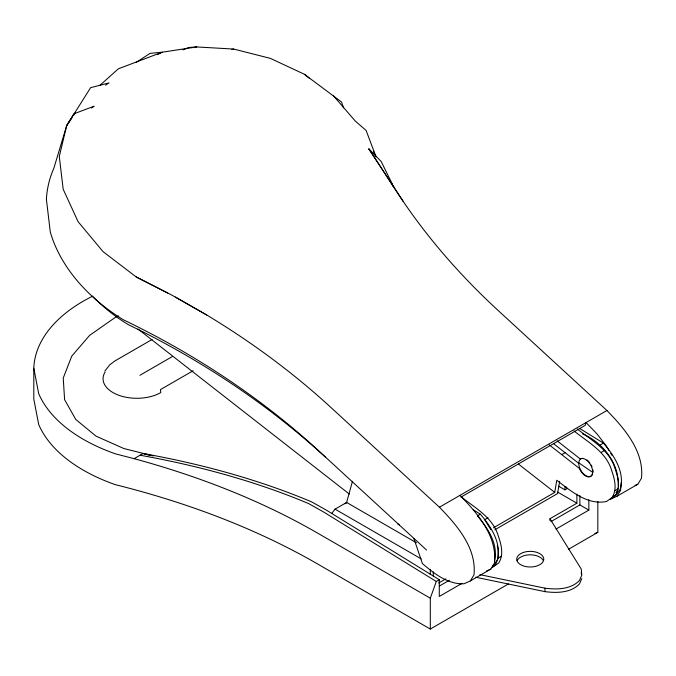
<?xml version="1.0" encoding="UTF-8"?>
<svg xmlns="http://www.w3.org/2000/svg" width="676" height="676" viewBox="0 0 676 676"><rect width="100%" height="100%" fill="white"/><g stroke="black" fill="none" stroke-linecap="round" stroke-linejoin="round"><path stroke-width="1.01" d="M433.299 575.986L433.299 571.938M621.227 482.647L620.576 490.337L616.909 496.294L610.563 499.142M493.48 527.77L554.734 492.407L556.77 480.247C570.95 491.072 587.334 505.276 606.473 501.524L612.143 497.485C617.34 489.154 614.645 479.115 611.67 470.504C606.068 451.627 588.196 442.484 573.949 430.882M559.627 481.354L557.582 493.565L494.807 529.807M494.409 561.046C498.702 544.298 487.818 528.066 477.374 515.881L480.34 514.174C491.038 526.596 501.989 543.284 497.173 560.345L492.694 566.091M617.847 487.988L617.273 491.013L615.988 492.652M618.227 485.976C619.478 463.635 602.764 442.45 582.695 433.907M91.556 108.042L94.125 106.225L73.912 113.796L66.687 125.601L59.285 156.443L63.172 189.212L78.086 221.669L102.997 251.599L136.222 276.966L172.11 295.26L206.805 315.05A648.546 465.367 16.8 0 1 331.003 407.535L439.434 507.22C456.951 525.176 476.859 548.177 473.96 574.98L470.293 580.938L463.947 583.794C447.732 584.461 434.178 573.518 422.441 563.64L413.83 538.426M346.458 503.02L352.466 481.295M105.6 85.159L109.056 82.886L90.609 87.694L66.687 125.601L53.801 168.4A169.211 121.418 16.8 0 0 46.399 199.243L50.286 232.012A169.211 121.418 16.8 0 0 123.336 319.765A648.546 465.367 16.8 0 1 318.117 450.326L426.548 550.019M508.445 583.937L430.308 629.052L430.308 598.184L436.29 581.47L439.282 579.738L326.195 510.034L311.518 501.82A655.686 335.583 -5.1 0 0 143.084 453.503M497.232 545.845L498.094 548.827L498.263 558.03L495.407 564.882L492.17 567.189M461.412 496.978C475.482 508.284 492.812 517.444 498.305 535.958C501.279 544.569 503.975 554.607 498.77 562.939L493.108 566.978M577.329 428.947C591.568 440.549 609.439 449.692 615.033 468.561C618.008 477.18 620.712 487.21 615.506 495.55L609.837 499.581M581.799 578.58L579.493 583.912C570.713 593.046 556.678 593.156 544.949 591.635L475.718 577.228M470.293 580.938L490.827 569.082L494.494 563.125C497.392 536.313 477.493 513.321 459.967 495.364M616.909 496.294L637.806 484.227L641.465 478.27C644.363 451.467 624.463 428.466 606.938 410.509L498.516 310.825A648.546 465.367 16.8 0 1 393.778 187.1L368.834 148.881L381.196 161.513L393.778 187.1L390.483 181.726M66.687 125.601L71.96 117.818M73.718 115.224L75.484 112.63M104.831 371.141L109.749 364.812L114.835 360.992L152.058 339.504M331.857 513.295L335.042 509.146L346.636 502.445L416.475 542.803M99.668 85.539L118.351 68.817L162.198 52.204L196.792 46.948L233.693 49.061L270.4 58.381L304.394 74.284L341.524 102.008L343.509 107.881M345.056 503.772L346.636 502.445M136.113 62.462L150.055 53.37L162.198 52.204L157.516 54.621M139.89 375.298L172.439 356.497M193.15 370.735L160.398 389.638L160.829 392.562A33.842 19.536 0 0 1 118.714 395.232A33.842 19.536 0 0 1 105.093 372.07M92.789 296.088A169.211 97.69 0 0 0 33.8 368.276L38.693 393.626A169.211 97.69 0 0 0 115.469 453.841L134.11 458.683L143.084 453.503A648.546 374.436 0 0 1 149.878 455.37M439.434 507.22L606.938 410.509M460.947 497.13L585.196 425.39L586.05 422.568L596.891 433.772L606.423 446.126L609.118 450.655M561.748 454.644L565.119 452.7M600.432 444.833L603.423 443.11C614.129 455.523 625.08 472.22 620.264 489.28L615.785 495.026L613.107 496.167M488.013 517.757L484.65 519.7L490.818 529.654M601.378 452.303L604.75 450.36M558.613 486.196L564.959 489.863L567.51 488.385M438.682 582.991L445.864 578.842M549.96 520.469L549.96 518.745L576.882 503.197L576.882 494.105M439.375 586.041L449.346 580.287M550.864 521.678L579.873 504.93L579.873 495.542M498.263 558.03L501.626 556.086M614.991 490.641L618.354 488.697M462.08 583.295L439.282 596.46L439.282 579.738M556.01 529.063L588.847 510.11L588.847 499.657M568.634 549.191L597.821 532.342L597.821 501.474M635.085 485.452L637.806 484.227M486.297 571.119L490.827 569.082M118.41 315.945L115.562 317.213L89.621 335.364L71.774 356.108L63.24 378.036L64.6 399.643L75.771 419.458L95.984 436.13L123.902 448.551L153.291 455.937M182.926 49.863L188.748 47.497L196.792 46.948L194.798 47.65M594.922 533.491L597.821 532.342M231.868 49.449L233.693 49.061M479.85 574.634L544.949 588.179C556.678 589.7 570.713 589.59 579.493 580.456L581.799 575.124L581.242 569.074L549.96 518.745M136.222 276.966L167.834 293.08M175.354 297.06L206.805 315.05M566.758 487.447L564.959 486.407L564.959 489.863M557.683 492.12L576.882 503.197M579.721 504.837L588.847 510.11M335.042 509.146L421.232 558.908M430.308 598.184L317.221 532.891A648.546 374.436 0 0 0 134.11 458.683M430.308 629.052L317.221 563.759A648.546 374.436 0 0 0 115.469 484.7A169.211 97.69 0 0 1 38.693 424.486L33.8 399.144L33.8 368.276M579.476 428.347L603.423 443.11M473.242 509.797L480.34 514.174M436.29 581.47L323.204 511.757L308.526 503.544A655.686 335.583 -5.1 0 0 140.093 455.227M578.774 462.823L592.649 472.33M557.1 440.837L580.363 459.012A10.098 5.83 60 0 1 585.365 459.35L587.216 460.652A10.098 5.83 60 0 1 592.624 472.668A10.098 5.83 60 0 1 585.686 476.014L583.836 474.713A10.098 5.83 60 0 1 579.425 468.443L549.275 444.892M553.467 443.6L578.774 463.364M518.424 464.049L554.734 492.407M397.581 523.663L399.246 524.956M137.989 329.018L349.298 494.038M304.394 74.284L309.118 78.07M333.369 95.688L355.348 121.131L366.113 130.468L376.025 156.731M371.58 152.092L368.834 148.881L403.318 201.592M610.741 453.368L611.822 455.185M373.431 151.272L375.966 156.781M581.242 572.53L581.428 574.549M544.949 588.179L544.949 591.635M430.308 569.369L430.308 574.583M592.658 474.011A10.098 5.83 60 0 1 587.292 476.36L585.433 475.431A10.098 5.83 60 0 1 578.893 465.046A10.098 5.83 60 0 1 582.729 458.252M586.971 459.942A10.098 5.83 60 0 1 588.188 460.981M588.762 461.581A10.098 5.83 60 0 1 589.852 462.899M591.255 465.122A10.098 5.83 60 0 1 591.999 466.71M592.894 469.896A10.098 5.83 60 0 1 593.021 472.11M325.494 457.196A664.694 476.952 16.8 0 0 144.419 332.609L127.941 324.438A152.911 109.723 16.8 0 1 93.347 297.009M517.132 560.7A13.537 7.816 0 0 1 520.562 557.176L523.334 555.909A13.537 7.816 0 0 1 543.284 560.514M523.334 552.453L520.562 553.72A13.537 7.816 0 0 0 519.616 564.012A13.537 7.816 0 0 0 537.167 565.897L539.938 564.629A13.537 7.816 0 0 0 540.885 554.337A13.537 7.816 0 0 0 523.334 552.453"/></g></svg>
